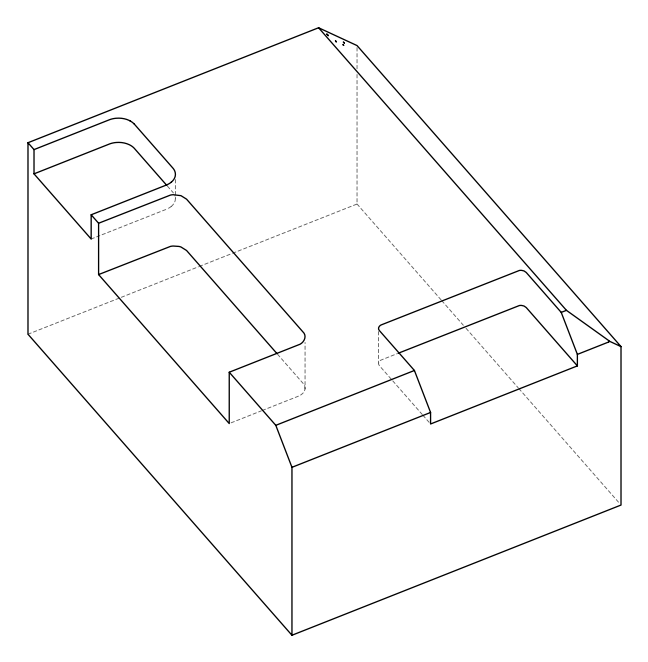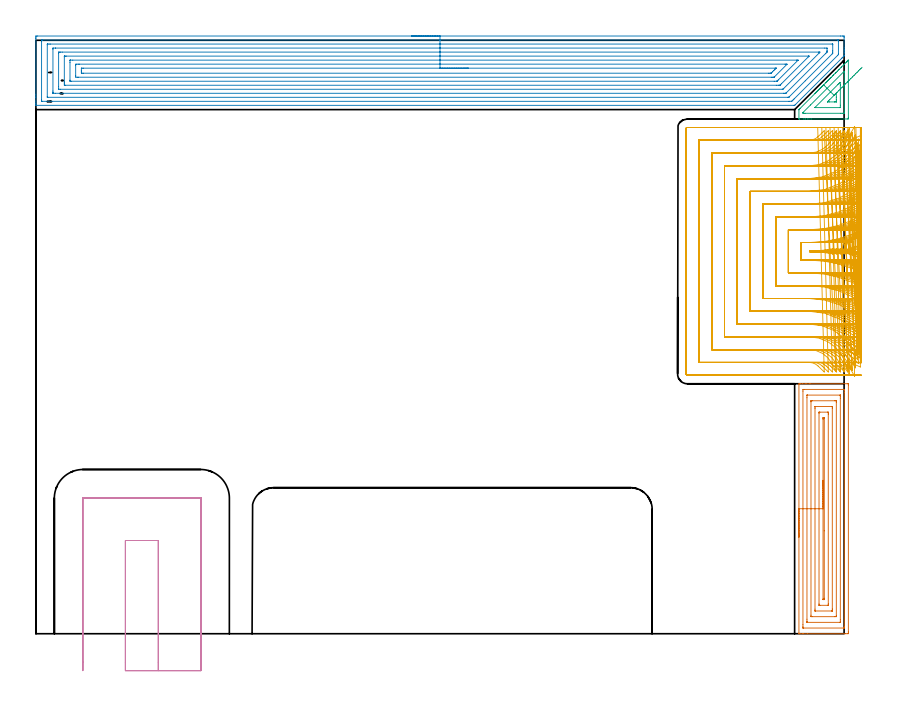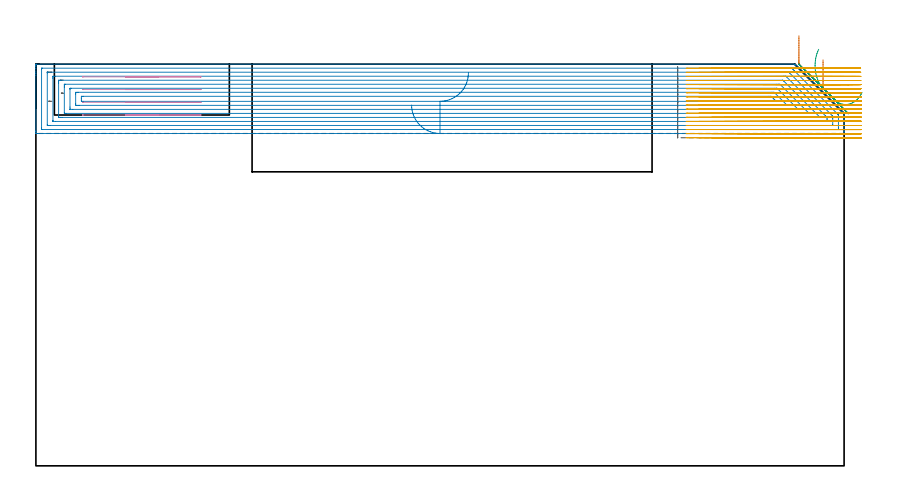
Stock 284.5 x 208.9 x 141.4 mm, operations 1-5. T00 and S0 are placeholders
(PLAN: 6 operations, 3 tool changes, 153.7 min)
(1 AREA_MILL | FG_CHAMFER_SURFACE | UGT0205_001 | 5.13 min | 14470 mm3)
(2 AREA_MILL_1 | FG_CHAMFER_SURFACE_1 | UGT0205_001 | 20.41 min | 84693 mm3)
(3 AREA_MILL_2 | FG_CHAMFER_SURFACE_2 | UGT0205_001 | 0.91 min | 2549 mm3)
(4 MILL_SLOT | SLOT_PARTIAL_RECTANGULAR | UGT0201_104 | Follow Part, ap 5, ae 75% | 2.66 min | 62946 mm3)
(5 MILL_SLOT_1 | SLOT_PARTIAL_RECTANGULAR_1 | NXT0201_008 | Follow Part, ap 1.5, ae 75% | 78.73 min | 139056 mm3)
(6 MILL_SLOT_2 | SLOT_PARTIAL_RECTANGULAR_2 | NXT0201_011 | Follow Part, ap 3, ae 75% | 45.82 min | 273374 mm3)
(TOOL UGT0205_001 | Chamfer Mill 20 x 3 x 45 deg. | D20 FL50 Z2)
(TOOL UGT0201_104 | End Mill 20 mm | D20 FL22 Z2)
(TOOL NXT0201_008 | ENDMILL 6mm [2P460-0600-NA 1630] | D6 FL26 Z6)
(TOOL NXT0201_011 | ENDMILL 12mm [2P460-1200-NA 1630] | D12 FL38 Z6)
(OP 1 AREA_MILL)
G17 G21 G94 G90
T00 M6
G54
G17 G0 G90 X268.6 Y34. S1061 M3
G43 Z151.4 H0
G94 G1 Y34.038 Z150.528 F250.
Y34.152 Z149.663
Y34.341 Z148.812
Y34.603 Z147.98
Y34.937 Z147.174
Y35.34 Z146.4
Y35.809 Z145.664
Y36.34 Z144.972
Y36.929 Z144.329
Y37.572 Z143.74
Y38.264 Z143.208
Y39. Z142.74
Y39.774 Z142.337
Y40.58 Z142.003
Y41.412 Z141.741
Y42.264 Z141.552
Y43.128 Z141.438
Y44. Z141.4
Y87.817
X268.603 Y87.99 Z141.388
X268.752 Y87.997 Z141.24
X268.909 Y88. Z141.091
X269.135 Z140.864
X269.853 Z140.142
X271.088 Z138.909
X272.481 Z137.514
X285.623 Z124.374
X285.885 Y87.997 Z124.113
X285.992 Y87.99 Z124.006
X285.999 Y87.88 Z123.999
X286. Y87.37 Z124.
X285.999 Y0.63 Z124.001
X285.997 Y0.249 Z124.002
X285.993 Y0.01 Z124.005
X285.623 Y0.006 Z124.374
X285.006 Y0. Z124.992
X271.605 Z138.389
X270.212 Z139.784
X269.853 Z140.142
X268.909 Z141.091
X268.754 Y0.001 Z141.239
X268.668 Y0.004 Z141.324
X268.603 Y0.01 Z141.388
X268.6 Y0.183 Z141.4
Y44.
X270.014 Z139.986
X270.015 Y85.416 Z139.985
X270.021 Y85.983 Z139.979
X270.073 Y85.99 Z139.927
X270.182 Y85.995 Z139.818
X270.32 Y85.999 Z139.68
X284.338 Z125.662
X284.521 Y85.993 Z125.479
X284.556 Y85.99 Z125.444
X284.579 Y85.982 Z125.421
X284.581 Y85.94 Z125.419
X284.584 Y85.747 Z125.416
X284.585 Y85.581 Z125.415
X284.586 Y84.852 Z125.414
X284.585 Y2.584 Z125.415
X284.579 Y2.017 Z125.421
X284.527 Y2.01 Z125.473
X284.418 Y2.005 Z125.582
X284.28 Y2.001 Z125.72
X270.262 Z139.738
X270.079 Y2.007 Z139.921
X270.044 Y2.01 Z139.956
X270.021 Y2.018 Z139.979
X270.02 Y2.06 Z139.98
X270.016 Y2.253 Z139.984
X270.015 Y2.419 Z139.985
X270.014 Y3.148 Z139.986
Y44.
X271.429 Z138.571
Y83.079
X271.43 Y83.793 Z138.57
X271.433 Y83.969 Z138.567
X271.435 Y83.989 Z138.565
X271.454 Y83.993 Z138.546
X271.504 Y83.998 Z138.496
X271.605 Y83.999 Z138.395
X283.062 Y84. Z126.938
X283.116 Y83.998 Z126.884
X283.152 Y83.993 Z126.848
X283.165 Y83.988 Z126.835
X283.167 Y83.972 Z126.833
X283.17 Y83.793 Z126.83
X283.171 Y83.613 Z126.829
X283.172 Y82.899 Z126.828
X283.171 Y4.921 Z126.829
X283.17 Y4.207 Z126.83
X283.167 Y4.031 Z126.833
X283.165 Y4.011 Z126.835
X283.146 Y4.007 Z126.854
X283.096 Y4.003 Z126.904
X282.995 Y4.001 Z127.005
X271.538 Y4. Z138.462
X271.484 Y4.002 Z138.516
X271.448 Y4.007 Z138.552
X271.435 Y4.012 Z138.565
X271.434 Y4.028 Z138.566
X271.43 Y4.207 Z138.57
X271.429 Y4.387 Z138.571
X271.428 Y5.101 Z138.572
X271.429 Y44. Z138.571
X272.843 Z137.157
Y81.635
X272.845 Y81.811 Z137.155
X272.848 Y81.95 Z137.152
X272.85 Y81.986 Z137.15
X272.868 Y81.99 Z137.132
X272.922 Y81.994 Z137.078
X273.357 Y82. Z136.643
X281.243 Z128.757
X281.678 Y81.996 Z128.322
X281.731 Y81.992 Z128.269
X281.751 Y81.989 Z128.249
X281.753 Y81.973 Z128.247
X281.756 Y81.91 Z128.244
X281.757 Y81.849 Z128.243
Y81.479
Y6.365
X281.755 Y6.189 Z128.245
X281.752 Y6.05 Z128.248
X281.75 Y6.014 Z128.25
X281.732 Y6.01 Z128.268
X281.678 Y6.006 Z128.322
X281.243 Y6. Z128.757
X273.357 Z136.643
X272.922 Y6.004 Z137.078
X272.869 Y6.008 Z137.131
X272.849 Y6.011 Z137.151
X272.847 Y6.027 Z137.153
X272.844 Y6.091 Z137.156
X272.843 Y6.151 Z137.157
Y6.521
Y44.
X274.257 Z135.743
Y79.322
X274.26 Y79.757 Z135.74
X274.264 Y79.973 Z135.736
X274.265 Y79.99 Z135.735
X274.292 Y79.993 Z135.708
X274.35 Y79.997 Z135.65
X274.446 Y80. Z135.554
X280.23 Y79.999 Z129.77
X280.283 Y79.997 Z129.717
X280.321 Y79.992 Z129.679
X280.336 Y79.988 Z129.664
X280.337 Y79.97 Z129.663
X280.341 Y79.762 Z129.659
X280.343 Y79.346 Z129.657
Y8.678
X280.34 Y8.243 Z129.66
X280.336 Y8.027 Z129.664
X280.335 Y8.01 Z129.665
X280.308 Y8.007 Z129.692
X280.25 Y8.003 Z129.75
X280.154 Y8. Z129.846
X274.37 Y8.001 Z135.63
X274.317 Y8.003 Z135.683
X274.279 Y8.008 Z135.721
X274.264 Y8.012 Z135.736
X274.263 Y8.03 Z135.737
X274.259 Y8.238 Z135.741
X274.257 Y8.654 Z135.743
Y44.
X275.671 Z134.329
X275.672 Y77.533 Z134.328
X275.673 Y77.852 Z134.327
X275.677 Y77.961 Z134.323
X275.678 Y77.99 Z134.322
X275.701 Y77.993 Z134.299
X275.757 Y77.996 Z134.243
X275.986 Y77.999 Z134.014
X278.614 Z131.386
X278.767 Y77.997 Z131.233
X278.888 Y77.992 Z131.112
X278.92 Y77.99 Z131.08
X278.923 Y77.946 Z131.077
X278.926 Y77.854 Z131.074
X278.928 Y77.533 Z131.072
X278.929 Y77.212 Z131.071
X278.928 Y10.467 Z131.072
X278.927 Y10.148 Z131.073
X278.923 Y10.039 Z131.077
X278.922 Y10.01 Z131.078
X278.899 Y10.007 Z131.101
X278.843 Y10.004 Z131.157
X278.614 Y10.001 Z131.386
X275.986 Z134.014
X275.833 Y10.003 Z134.167
X275.712 Y10.008 Z134.288
X275.68 Y10.01 Z134.32
X275.677 Y10.055 Z134.323
X275.674 Y10.146 Z134.326
X275.672 Y10.467 Z134.328
X275.671 Y44. Z134.329
X277.085 Z132.915
X277.086 Y75.517 Z132.914
X277.087 Y75.745 Z132.913
X277.091 Y75.963 Z132.909
X277.092 Y75.985 Z132.908
X277.102 Y75.99 Z132.898
X277.134 Y75.995 Z132.866
X277.175 Y75.998 Z132.825
X277.49 Y75.999 Z132.51
X277.505 Y75.994 Z132.495
X277.508 Y75.991 Z132.492
X277.511 Y75.976 Z132.489
X277.514 Y75.745 Z132.486
X277.515 Y36.23 Z132.485
X277.514 Y12.483 Z132.486
X277.513 Y12.255 Z132.487
X277.509 Y12.037 Z132.491
X277.508 Y12.016 Z132.492
X277.498 Y12.01 Z132.502
X277.466 Y12.005 Z132.534
X277.425 Y12.002 Z132.575
X277.11 Z132.89
X277.095 Y12.006 Z132.905
X277.092 Y12.009 Z132.908
X277.089 Y12.024 Z132.911
X277.086 Y12.255 Z132.914
X277.085 Y44. Z132.915
Y44.872 Z132.953
Y45.737 Z133.067
Y46.588 Z133.255
Y47.42 Z133.518
Y48.226 Z133.852
Y49. Z134.254
Y49.736 Z134.723
Y50.428 Z135.254
Y51.071 Z135.844
Y51.66 Z136.487
Y52.192 Z137.179
Y52.66 Z137.915
Y53.063 Z138.688
Y53.397 Z139.494
Y53.659 Z140.326
Y53.848 Z141.178
Y53.962 Z142.043
Y54. Z142.915
G0 Z151.4
M5
M2
(OP 2 AREA_MILL_1)
G17 G21 G94 G90
T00 M6
G54
G17 G0 G90 X132.25 Y210.4 S1061 M3
G43 Z151.4 H0
Z127.
G94 G1 X132.288 Z126.128 F250.
X132.402 Z125.263
X132.591 Z124.412
X132.853 Z123.58
X133.187 Z122.774
X133.59 Z122.
X134.058 Z121.264
X134.59 Z120.572
X135.179 Z119.929
X135.822 Z119.34
X136.514 Z118.808
X137.25 Z118.34
X138.024 Z117.937
X138.83 Z117.603
X139.662 Z117.341
X140.514 Z117.152
X141.378 Z117.038
X142.25 Z117.
X283.277
X283.879 Y210.399 Z117.001
X284.475 Y210.393 Z117.004
X284.493 Y210.392 Z117.006
X284.5 Y209.798 Z117.598
Y206.23 Z121.164
Y205.685 Z121.711
Y205.337 Z122.058
Y204.793 Z122.603
Y204.445 Z122.949
Y203.553 Z123.845
X284.498 Y203.409 Z123.988
X284.475 Y203.375 Z124.025
X283.762 Y202.661 Z124.736
X267.341 Y186.24 Z141.159
X267.187 Y186.088 Z141.31
X267.095 Y186.004 Z141.389
X266.902 Y186. Z141.4
X0.174
X0.01 Y186.003 Z141.388
X0.007 Y186.058 Z141.333
X0. Y186.469 Z140.931
Y186.798 Z140.601
Y187.494 Z139.901
Y188.734 Z138.663
Y189.278 Z138.116
Y189.898 Z137.497
Y209.526 Z117.871
X0.002 Y209.798 Z117.599
X0.007 Y210.392 Z117.006
X0.025 Y210.394 Z117.004
X0.621 Y210.4 Z117.
X142.25
Y208.986 Z118.414
X282.172
X282.331 Y208.983 Z118.417
X282.437 Y208.979 Z118.421
X282.491 Y208.975 Z118.425
X282.494 Y208.964 Z118.436
X282.497 Y208.906 Z118.494
X282.5 Y208.499 Z118.901
X282.499 Y204.039 Z123.361
X282.494 Y203.917 Z123.483
X282.49 Y203.858 Z123.542
X282.455 Y203.817 Z123.583
X282.202 Y203.553 Z123.847
X282.148 Y203.497 Z123.903
X266.901 Y188.251 Z139.149
X266.522 Y187.873 Z139.527
X266.137 Y187.494 Z139.906
X266.07 Y187.432 Z139.968
X266.008 Y187.421 Z139.979
X265.194 Y187.415 Z139.985
X265.114 Y187.414 Z139.986
X2.328 Y187.415 Z139.985
X2.169 Y187.417 Z139.983
X2.063 Y187.421 Z139.979
X2.009 Y187.425 Z139.975
X2.006 Y187.436 Z139.964
X2.003 Y187.494 Z139.906
X2. Y187.901 Z139.499
Y208.421 Z118.979
X2.003 Y208.906 Z118.494
X2.006 Y208.956 Z118.444
X2.009 Y208.976 Z118.424
X2.09 Y208.98 Z118.42
X2.249 Y208.985 Z118.415
X2.329 Y208.986 Z118.414
X142.25
Y207.572 Z119.828
X280.305 Y207.571 Z119.829
X280.455 Y207.57 Z119.83
X280.479 Y207.568 Z119.832
X280.486 Y207.566 Z119.834
X280.49 Y207.55 Z119.85
X280.496 Y207.446 Z119.954
X280.499 Y207.317 Z120.083
X280.5 Y205.143 Z122.257
X280.496 Y204.445 Z122.955
X280.493 Y204.348 Z123.052
X280.49 Y204.301 Z123.099
X280.471 Y204.279 Z123.121
X280.305 Y204.105 Z123.295
X270.832 Y194.631 Z132.769
X265.297 Y189.096 Z138.304
X265.114 Y188.915 Z138.485
X265.051 Y188.858 Z138.542
X265.025 Y188.837 Z138.563
X265.002 Y188.835 Z138.565
X264.893 Y188.831 Z138.569
X264.671 Y188.829 Z138.571
X4.195
X4.045 Y188.83 Z138.57
X4.021 Y188.832 Z138.568
X4.014 Y188.834 Z138.566
X4.01 Y188.85 Z138.55
X4.004 Y188.954 Z138.446
X4.001 Y189.083 Z138.317
Y207.316 Z120.084
X4.007 Y207.511 Z119.889
X4.01 Y207.562 Z119.838
X4.029 Y207.565 Z119.835
X4.083 Y207.568 Z119.832
X4.195 Y207.57 Z119.83
X4.638 Y207.571 Z119.829
X5.089 Y207.572 Z119.828
X142.25
Y206.157 Z121.243
X277.697
X278.453 Y206.15 Z121.25
X278.49 Y206.149 Z121.251
X278.493 Y206.103 Z121.297
X278.497 Y205.996 Z121.404
X278.5 Y205.337 Z122.063
X278.494 Y204.9 Z122.5
X278.49 Y204.791 Z122.609
X278.483 Y204.744 Z122.656
X278.456 Y204.713 Z122.687
X278.355 Y204.607 Z122.793
X278.196 Y204.445 Z122.955
X277.911 Y204.159 Z123.241
X264.221 Y190.47 Z136.93
X264.069 Y190.322 Z137.078
X264.017 Y190.273 Z137.127
X263.989 Y190.25 Z137.15
X263.943 Y190.248 Z137.152
X263.738 Y190.245 Z137.155
X263.327 Y190.243 Z137.157
X263.255
X6.803
X6.047 Y190.25 Z137.15
X6.01 Y190.251 Z137.149
X6.007 Y190.298 Z137.102
X6.003 Y190.404 Z136.996
X6.001 Y190.618 Z136.782
X6. Y191.045 Z136.355
X6.001 Y205.775 Z121.625
X6.003 Y205.993 Z121.407
X6.007 Y206.102 Z121.298
X6.01 Y206.15 Z121.25
X6.06 Y206.152 Z121.248
X6.876 Y206.157 Z121.243
X6.948
X142.25
Y204.743 Z122.657
X275.539
X275.696 Y204.742 Z122.658
X275.837 Y204.74 Z122.66
X276.004 Y204.736 Z122.664
X275.914 Y204.624 Z122.776
X275.837 Y204.537 Z122.863
X275.792 Y204.49 Z122.91
X275.747 Y204.445 Z122.955
X263.256 Y191.955 Z135.445
X262.976 Y191.685 Z135.715
X262.955 Y191.666 Z135.734
X262.91 Y191.662 Z135.738
X262.831 Y191.659 Z135.741
X262.731 Y191.657 Z135.743
X8.663 Y191.658 Z135.742
X8.063 Y191.661 Z135.739
X8.024 Y191.664 Z135.736
X8.01 Y191.671 Z135.729
X8.004 Y191.721 Z135.679
X8.002 Y191.955 Z135.445
X8. Y192.617 Z134.783
X8.001 Y204.445 Z122.955
X8.003 Y204.611 Z122.789
X8.007 Y204.693 Z122.707
X8.009 Y204.729 Z122.671
X8.067 Y204.736 Z122.664
X8.367 Y204.74 Z122.66
X8.663 Y204.742 Z122.658
X9.258 Y204.743 Z122.657
X142.25
Y203.329 Z124.071
X271.947 Y203.328 Z124.072
X272.036 Y203.327 Z124.073
X272.117 Y203.325 Z124.075
X272.16 Y203.323 Z124.077
X272.142 Y203.302 Z124.098
X271.995 Y203.147 Z124.253
X271.887 Y203.036 Z124.364
X262.434 Y193.581 Z133.819
X262.065 Y193.215 Z134.185
X261.988 Y193.141 Z134.259
X261.938 Y193.097 Z134.303
X261.912 Y193.078 Z134.322
X261.874 Y193.077 Z134.323
X261.54 Y193.073 Z134.327
X261.315 Y193.071 Z134.329
X260.647
X10.45 Y193.072 Z134.328
X10.224 Y193.073 Z134.327
X10.077 Y193.076 Z134.324
X10.011 Y193.078 Z134.322
X10.009 Y193.116 Z134.284
X10.002 Y193.294 Z134.106
X10.001 Y193.739 Z133.661
X10. Y194.188 Z133.212
X10.001 Y203.109 Z124.291
X10.006 Y203.26 Z124.14
X10.01 Y203.313 Z124.087
X10.018 Y203.323 Z124.077
X10.033 Y203.324 Z124.076
X10.116 Y203.327 Z124.073
X10.45 Y203.329 Z124.071
X10.675
X142.25
Y201.915 Z125.485
X267.795 Y201.914 Z125.486
X267.941 Y201.913 Z125.487
X268.233 Y201.909 Z125.491
X268.299 Y201.908 Z125.492
X268.279 Y201.884 Z125.516
X268.232 Y201.832 Z125.568
X268.171 Y201.769 Z125.631
X261.286 Y194.885 Z132.515
X261.029 Y194.631 Z132.769
X260.898 Y194.507 Z132.893
X260.876 Y194.492 Z132.908
X260.841 Y194.489 Z132.911
X260.791 Y194.487 Z132.913
X260.647 Y194.486 Z132.914
X259.899 Y194.485 Z132.915
X12.383 Y194.486 Z132.914
X12.237 Y194.488 Z132.912
X12.092 Y194.492 Z132.908
X12.01 Y194.496 Z132.904
X12.006 Y194.553 Z132.847
X12.003 Y194.631 Z132.769
X12. Y194.868 Z132.532
Y201.113 Z126.287
X12.006 Y201.769 Z125.631
X12.01 Y201.886 Z125.514
X12.013 Y201.908 Z125.492
X12.043 Y201.911 Z125.489
X12.093 Y201.913 Z125.487
X12.237 Y201.914 Z125.486
X12.985 Y201.915 Z125.485
X142.25
Y200.501 Z126.899
X263.704 Y200.5 Z126.9
X264.001
X264.221 Y200.497 Z126.903
X264.316 Y200.493 Z126.907
X264.425 Y200.483 Z126.917
X264.348 Y200.399 Z127.001
X264.3 Y200.348 Z127.052
X260.061 Y196.108 Z131.292
X259.956 Y196.006 Z131.394
X259.87 Y195.927 Z131.473
X259.845 Y195.906 Z131.494
X259.817 Y195.904 Z131.496
X259.753 Y195.901 Z131.499
X259.376 Y195.9 Z131.5
X258.859 Y195.899 Z131.501
X14.918 Y195.9 Z131.5
X14.539 Y195.902 Z131.498
X14.024 Y195.907 Z131.493
X14.001 Y196.416 Z130.984
X14. Y196.44 Z130.96
X14.001 Y200.008 Z127.392
X14.024 Y200.493 Z126.907
X14.404 Y200.498 Z126.902
X14.918 Y200.5 Z126.9
X15.295
X142.25 Y200.501 Z126.899
Y199.086 Z128.314
X260.193
X260.411 Y199.085 Z128.315
X260.519 Y199.083 Z128.317
X260.57 Y199.08 Z128.32
X260.572 Y199.079 Z128.321
X260.567 Y199.071 Z128.329
X260.174 Y198.672 Z128.728
X260.028 Y198.524 Z128.876
X259.753 Y198.249 Z129.151
X259.282 Y197.779 Z129.621
X258.859 Y197.36 Z130.04
X258.83 Y197.337 Z130.063
X258.795 Y197.321 Z130.079
X258.742 Y197.318 Z130.082
X258.632 Y197.316 Z130.084
X258.41 Y197.314 Z130.086
X257.966
X16.705
X16.26 Y197.316 Z130.084
X16.041 Y197.319 Z130.081
X16.019 Y197.32 Z130.08
X16.01 Y197.33 Z130.07
X16.005 Y197.372 Z130.028
X16.003 Y197.432 Z129.968
X16. Y198.012 Z129.388
Y198.2 Z129.2
X16.001 Y198.903 Z128.497
X16.005 Y199.004 Z128.396
X16.01 Y199.065 Z128.335
X16.019 Y199.08 Z128.32
X16.04 Y199.081 Z128.319
X16.261 Y199.084 Z128.316
X16.705 Y199.086 Z128.314
X142.25
X143.122 Z128.352
X143.986 Z128.466
X144.838 Z128.654
X145.67 Z128.917
X146.476 Z129.251
X147.25 Z129.653
X147.986 Z130.122
X148.678 Z130.653
X149.321 Z131.243
X149.91 Z131.886
X150.442 Z132.578
X150.91 Z133.314
X151.313 Z134.087
X151.647 Z134.893
X151.909 Z135.725
X152.098 Z136.577
X152.212 Z137.442
X152.25 Z138.314
G0 Z151.4
M5
M2
(OP 3 AREA_MILL_2)
G17 G21 G94 G90
T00 M6
G54
G17 G0 G90 X275.561 Y191.474 S1061 M3
G43 Z151.4 H0
Z146.627
G94 G1 X275.229 Y191.143 Z145.891 F250.
X274.943 Y190.859 Z145.118
X274.706 Y190.623 Z144.312
X274.519 Y190.438 Z143.48
X274.385 Y190.304 Z142.628
X274.304 Y190.224 Z141.763
X274.277 Y190.196 Z140.892
X274.304 Y190.223 Z140.02
X274.384 Y190.303 Z139.155
X274.518 Y190.436 Z138.303
X274.703 Y190.62 Z137.471
X274.94 Y190.856 Z136.665
X275.225 Y191.139 Z135.891
X275.557 Y191.469 Z135.155
X275.934 Y191.844 Z134.463
X276.352 Y192.259 Z133.819
X276.808 Y192.712 Z133.23
X277.298 Y193.2 Z132.698
X278.039 Y193.94 Z131.959
X278.176 Y194.078 Z131.82
X278.318 Y194.219 Z131.68
X278.47 Y194.372 Z131.527
X278.614 Y194.516 Z131.381
X278.762 Y194.663 Z131.235
X278.902 Y194.803 Z131.096
X279.052 Y194.955 Z130.943
X279.207 Y195.108 Z130.791
X279.334 Y195.235 Z130.664
X279.49 Y195.393 Z130.505
X279.652 Y195.553 Z130.346
X279.765 Y195.666 Z130.233
X279.928 Y195.831 Z130.066
X280.452 Y196.352 Z129.548
X280.69 Y196.591 Z129.308
X280.804 Y196.706 Z129.192
X281.37 Y197.27 Z128.63
X281.579 Y197.48 Z128.419
X281.681 Y197.582 Z128.315
X282.119 Y198.019 Z127.881
X282.557 Y198.459 Z127.439
X282.766 Y198.666 Z127.233
X282.802 Y198.703 Z127.197
X283.433 Y199.335 Z126.563
X283.64 Y199.54 Z126.36
X284.309 Y200.211 Z125.688
X284.479 Y200.379 Z125.521
X284.545 Y200.446 Z125.454
X285.185 Y201.086 Z124.812
X285.317 Y201.217 Z124.683
X285.435 Y201.335 Z124.565
X285.623 Y201.524 Z124.375
X285.73 Y201.632 Z124.267
X285.957 Y201.858 Z124.042
X285.996 Y201.886 Z124.003
X285.997 Y201.885 Z124.002
X286. Y201.765 Z124.
X285.999 Y181.765 Z124.001
X285.996 Y181.386 Z124.002
X285.992 Y181.21 Z124.005
X285.623 Y181.2 Z124.373
X273.038 Z136.957
X272.481 Z137.512
X271.842 Z138.156
X271.605 Z138.392
X270.966 Z139.031
X270.729 Z139.267
X270.256 Z139.743
X268.803 Z141.195
X268.701 Y181.201 Z141.291
X268.668 Y181.202 Z141.324
X268.603 Y181.21 Z141.389
X268.6 Y181.32 Z141.4
Y184.434
X268.599 Y184.465 Z141.398
X268.605 Y184.494 Z141.39
X268.622 Y184.523 Z141.374
X268.64 Y184.541 Z141.357
X268.969 Y184.869 Z141.031
X277.298 Y193.2 Z132.698
X277.404 Y193.096 Z132.596
X278.524 Y191.974 Z131.476
X284.327 Y197.777 Z125.673
X284.405 Y197.854 Z125.595
X284.543 Y197.984 Z125.457
X284.573 Y198.012 Z125.427
X284.579 Y197.948 Z125.421
X284.583 Y197.777 Z125.417
X284.585 Y197.587 Z125.415
X284.586 Y183.544 Z125.414
X284.585 Y183.363 Z125.415
X284.584 Y183.272 Z125.416
X284.581 Y183.228 Z125.419
X284.58 Y183.213 Z125.42
X284.548 Y183.21 Z125.452
X284.208 Y183.202 Z125.792
X283.871 Y183.201 Z126.129
X283.334 Y183.2 Z126.666
X270.729 Y183.201 Z139.271
X270.188 Y183.204 Z139.812
X270.069 Y183.21 Z139.931
X270.021 Y183.23 Z139.979
Y183.373
X270.024 Y183.462 Z139.976
X270.052 Y183.495 Z139.948
X270.096 Y183.544 Z139.904
X272.678 Y186.128 Z137.322
X278.524 Y191.974 Z131.476
X279.749 Y190.75 Z130.251
X282.328 Y193.329 Z127.672
X282.665 Y193.664 Z127.335
X282.995 Y193.988 Z127.005
X283.111 Y194.1 Z126.889
X283.165 Y194.072 Z126.835
X283.167 Y194.044 Z126.833
X283.171 Y193.329 Z126.829
Y193.15
Y186.033
X283.169 Y185.323 Z126.831
X283.167 Y185.234 Z126.833
X283.165 Y185.218 Z126.835
X283.154 Y185.21 Z126.846
X283.113 Y185.203 Z126.887
X282.995 Y185.201 Z127.005
X274.354 Y185.2 Z135.646
X274.253 Y185.203 Z135.747
X274.234 Y185.206 Z135.766
X274.223 Y185.21 Z135.777
X274.224 Y185.214 Z135.776
X274.234 Y185.23 Z135.766
X274.278 Y185.278 Z135.722
X274.322 Y185.323 Z135.678
X279.749 Y190.75 Z130.251
X280.973 Y189.525 Z129.027
X281.243 Y189.794 Z128.757
X281.677 Y190.22 Z128.323
X281.712 Y190.252 Z128.288
X281.751 Y190.276 Z128.249
X281.753 Y190.231 Z128.247
X281.755 Y190.14 Z128.245
X281.757 Y188.881 Z128.243
Y187.992
X281.756 Y187.47 Z128.244
X281.754 Y187.295 Z128.246
X281.751 Y187.233 Z128.249
X281.748 Y187.21 Z128.252
X281.729 Y187.208 Z128.271
X281.632 Y187.204 Z128.368
X281.243 Y187.2 Z128.757
X281.146 Z128.854
X279.394 Z130.606
X278.818 Y187.204 Z131.182
X278.724 Y187.207 Z131.276
X278.674 Y187.209 Z131.326
X278.686 Y187.226 Z131.314
X278.794 Y187.34 Z131.206
X278.915 Y187.466 Z131.085
X279.024 Y187.575 Z130.976
X279.44 Y187.992 Z130.56
X280.973 Y189.525 Z129.027
X281.492 Y190.043 Z128.555
X282.038 Y190.589 Z128.148
X282.607 Y191.158 Z127.811
X283.194 Y191.746 Z127.544
X283.796 Y192.347 Z127.352
X284.407 Y192.958 Z127.234
X285.023 Y193.575 Z127.192
X285.64 Y194.191 Z127.226
X286.252 Y194.803 Z127.336
X286.855 Y195.406 Z127.52
X287.444 Y195.995 Z127.779
X288.015 Y196.566 Z128.109
X288.563 Y197.114 Z128.508
X289.085 Y197.636 Z128.974
X289.576 Y198.127 Z129.501
X290.033 Y198.584 Z130.088
X290.452 Y199.003 Z130.728
X290.83 Y199.381 Z131.418
G0 Z151.4
M5
M2
(OP 4 MILL_SLOT)
G17 G21 G94 G90
T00 M6
G54
G17 G0 G90 X43.1 Y-13. S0 M3
G43 Z151.4 H0
Z136.925
G94 G1 Y-10. F250.
Y32.8 F500.
X31.5
Y-10.
Y-13. F250.
X58.1
Y-10.
Y47.7 F500.
X58.095 Y47.755
X58.055 Y47.795
X58. Y47.8
X16.6
X16.545 Y47.795
X16.505 Y47.755
X16.5 Y47.7
Y-10.
Y-13. F250.
G0 X43.1 Z132.45
G1 Y-10.
Y32.8 F500.
X31.5
Y-10.
Y-13. F250.
X58.1
Y-10.
Y47.7 F500.
X58.095 Y47.755
X58.055 Y47.795
X58. Y47.8
X16.6
X16.545 Y47.795
X16.505 Y47.755
X16.5 Y47.7
Y-10.
Y-13. F250.
G0 X43.1 Z127.975
G1 Y-10.
Y32.8 F500.
X31.5
Y-10.
Y-13. F250.
X58.1
Y-10.
Y47.7 F500.
X58.095 Y47.755
X58.055 Y47.795
X58. Y47.8
X16.6
X16.545 Y47.795
X16.505 Y47.755
X16.5 Y47.7
Y-10.
Y-13. F250.
G0 X43.1 Z123.5
G1 Y-10.
Y32.8 F500.
X31.5
Y-10.
Y-13. F250.
X58.1
Y-10.
Y47.7 F500.
X58.095 Y47.755
X58.055 Y47.795
X58. Y47.8
X16.6
X16.545 Y47.795
X16.505 Y47.755
X16.5 Y47.7
Y-10.
Y-13. F250.
G0 Z151.4
M5
M2
(OP 5 MILL_SLOT_1)
G17 G21 G94 G90
T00 M6
G54
G17 G0 G90 X290.322 Y136.895 S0 M3
G43 Z151.4 H1
Z139.961
G94 G1 X287.5 Y135.876 F250.
G2 X283.351 Y134.6 R45. F500.
G1 X280.487 Y133.706
G3 X272.4 Y134.5 R43.5
G1 Y134.7
G3 X280.487 Y135.494 R43.5
X280.487 Y133.706 R3.
G1 X283.351 Y134.6
G2 X287.5 Y133.324 R45.
G1 X290.322 Y132.305 F250.
X290.278 Y141.828
X287.5 Y140.696
G2 X272.213 Y137.7 R40.5 F500.
G1 X269.4
Y131.5
X272.215
G2 X287.5 Y128.505 R40.5
G1 X290.278 Y127.373 F250.
X290.216 Y146.881
X287.5 Y145.607
G2 X272.213 Y142.2 R36. F500.
G1 X264.9
Y127.
X272.215
G2 X287.5 Y123.594 R36.
G1 X290.216 Y122.32 F250.
X290.123 Y152.114
X287.5 Y150.658
G2 X272.213 Y146.7 R31.5 F500.
G1 X260.4
Y122.5
X272.215
G2 X287.5 Y118.543 R31.5
G1 X290.123 Y117.087 F250.
X289.973 Y157.643
X287.5 Y155.945
G2 X272.213 Y151.2 R27. F500.
G1 X255.9
Y118.
X272.215
G2 X287.5 Y113.257 R27.
G1 X289.973 Y111.558 F250.
X289.701 Y163.729
X287.5 Y161.691
G2 X272.213 Y155.7 R22.5 F500.
G1 X251.4
Y113.5
X272.215
G2 X287.5 Y107.511 R22.5
G1 X289.701 Y105.473 F250.
X289.084 Y171.246
X287.5 Y168.698
G2 X272.213 Y160.2 R18. F500.
G1 X246.9
Y109.
X272.215
G2 X287.5 Y100.506 R18.
G1 X289.084 Y97.958 F250.
X285.99 Y177.003 F500.
X285.088 Y174.142 F250.
G2 X272.213 Y164.7 R13.5 F500.
G1 X242.4
Y104.5
X272.215
G2 X285.09 Y95.059 R13.5
G1 X285.992 Y92.197 F250.
X281.608 Y176.887 F500.
X280.275 Y174.2 F250.
G2 X272.213 Y169.2 R9. F500.
G1 X237.9
Y100.
X272.215
G2 X280.277 Y95. R9.
G1 X281.61 Y92.313 F250.
X277.502 Y177.071 F500.
X275.353 Y174.977 F250.
G2 X272.213 Y173.7 R4.5 F500.
G1 X233.4
Y95.5
X272.215
G2 X275.353 Y94.225 R4.5
G1 X277.503 Y92.132 F250.
X275.213 Y178.2 F500.
X272.213 F250.
X229.3 F500.
G3 X228.9 Y177.8 R0.4
G1 Y91.4
G3 X229.3 Y91. R0.4
G1 X272.215
X275.215 F250.
G0 Z151.4
X290.354 Y136.307
Z138.522
G1 X287.5 Y135.384
G2 X284.789 Y134.6 R45. F500.
G1 X281.925 Y133.706
G3 X273.652 Y134.5 R43.5
G1 X272.4
Y134.7
X273.651
G3 X281.925 Y135.494 R43.5
X281.925 Y133.706 R3.
G1 X284.789 Y134.6
G2 X287.5 Y133.816 R45.
G1 X290.354 Y132.893 F250.
X290.319 Y141.167
X287.5 Y140.141
G2 X273.651 Y137.7 R40.5 F500.
G1 X269.4
Y131.5
X273.652
G2 X287.5 Y129.059 R40.5
G1 X290.319 Y128.033 F250.
X290.269 Y146.124
X287.5 Y144.97
G2 X273.651 Y142.2 R36. F500.
G1 X264.9
Y127.
X273.652
G2 X287.5 Y124.23 R36.
G1 X290.269 Y123.076 F250.
X290.195 Y151.226
X287.5 Y149.908
G2 X273.651 Y146.7 R31.5 F500.
G1 X260.4
Y122.5
X273.652
G2 X287.5 Y119.293 R31.5
G1 X290.195 Y117.974 F250.
X290.075 Y156.561
X287.5 Y155.022
G2 X273.651 Y151.2 R27. F500.
G1 X255.9
Y118.
X273.652
G2 X287.5 Y114.178 R27.
G1 X290.075 Y112.639 F250.
X289.864 Y162.313
X287.5 Y160.467
G2 X273.651 Y155.7 R22.5 F500.
G1 X251.4
Y113.5
X273.652
G2 X287.5 Y108.733 R22.5
G1 X289.864 Y106.887 F250.
X289.416 Y169.01
X287.5 Y166.702
G2 X273.651 Y160.2 R18. F500.
G1 X246.9
Y109.
X273.652
G2 X287.5 Y102.499 R18.
G1 X289.416 Y100.191 F250.
X287.362 Y176.392 F500.
X286.334 Y173.574 F250.
G2 X273.651 Y164.7 R13.5 F500.
G1 X242.4
Y104.5
X273.652
G2 X286.334 Y95.626 R13.5
G1 X287.362 Y92.808 F250.
X283.047 Y176.887 F500.
X281.714 Y174.2 F250.
G2 X273.651 Y169.2 R9. F500.
G1 X237.9
Y100.
X273.652
G2 X281.714 Y95. R9.
G1 X283.047 Y92.313 F250.
X278.941 Y177.072 F500.
X276.792 Y174.978 F250.
G2 X273.651 Y173.7 R4.5 F500.
G1 X233.4
Y95.5
X273.652
G2 X276.785 Y94.23 R4.5
G1 X278.938 Y92.141 F250.
X276.651 Y178.2 F500.
X273.651 F250.
X229.3 F500.
G3 X228.9 Y177.8 R0.4
G1 Y91.4
G3 X229.3 Y91. R0.4
G1 X273.652
X276.652 F250.
G0 Z151.4
X290.384 Y135.772
Z137.083
G1 X287.5 Y134.945
G2 X286.228 Y134.6 R45. F500.
G1 X283.364 Y133.706
G3 X275.091 Y134.5 R43.5
G1 X272.4
Y134.7
X275.09
G3 X283.364 Y135.494 R43.5
X283.364 Y133.706 R3.
G1 X286.228 Y134.6
G2 X287.5 Y134.255 R45.
G1 X290.384 Y133.428 F250.
X290.356 Y140.567
X287.5 Y139.648
G2 X275.09 Y137.7 R40.5 F500.
G1 X269.4
Y131.5
X275.091
G2 X287.5 Y129.552 R40.5
G1 X290.356 Y128.633 F250.
X290.316 Y145.441
X287.5 Y144.407
G2 X275.09 Y142.2 R36. F500.
G1 X264.9
Y127.
X275.091
G2 X287.5 Y124.794 R36.
G1 X290.316 Y123.76 F250.
X290.257 Y150.429
X287.5 Y149.248
G2 X275.09 Y146.7 R31.5 F500.
G1 X260.4
Y122.5
X275.091
G2 X287.5 Y119.953 R31.5
G1 X290.257 Y118.771 F250.
X290.164 Y155.6
X287.5 Y154.221
G2 X275.09 Y151.2 R27. F500.
G1 X255.9
Y118.
X275.091
G2 X287.5 Y114.979 R27.
G1 X290.164 Y113.601 F250.
X290.002 Y161.086
X287.5 Y159.432
G2 X275.09 Y155.7 R22.5 F500.
G1 X251.4
Y113.5
X275.091
G2 X287.5 Y109.769 R22.5
G1 X290.002 Y108.114 F250.
X289.673 Y167.23
X287.5 Y165.162
G2 X275.09 Y160.2 R18. F500.
G1 X246.9
Y109.
X275.091
G2 X287.5 Y104.039 R18.
G1 X289.673 Y101.971 F250.
X288.561 Y175.071
X287.264 Y172.366
G2 X275.09 Y164.7 R13.5 F500.
G1 X242.4
Y104.5
X275.091
G2 X287.265 Y96.835 R13.5
G1 X288.561 Y94.13 F250.
X284.486 Y176.887 F500.
X283.152 Y174.2 F250.
G2 X275.09 Y169.2 R9. F500.
G1 X237.9
Y100.
X275.091
G2 X283.153 Y95. R9.
G1 X284.486 Y92.313 F250.
X280.377 Y177.06 F500.
X278.224 Y174.97 F250.
G2 X275.09 Y173.7 R4.5 F500.
G1 X233.4
Y95.5
X275.091
G2 X278.224 Y94.23 R4.5
G1 X280.377 Y92.14 F250.
X278.09 Y178.2 F500.
X275.09 F250.
X229.3 F500.
G3 X228.9 Y177.8 R0.4
G1 Y91.4
G3 X229.3 Y91. R0.4
G1 X275.091
X278.091 F250.
G0 Z151.4
X290.388 Y140.027
Z135.644
G1 X287.5 Y139.214
G2 X284.233 Y138.439 R40.5 F500.
G1 X284.803 Y135.494
G3 X284.803 Y133.706 R3.
X276.53 Y134.5 R43.5
G1 X272.4
Y134.7
X276.529
G3 X284.803 Y135.494 R43.5
G1 X284.233 Y138.439
G2 X276.529 Y137.7 R40.5
G1 X269.4
Y131.5
X276.53
G2 X287.5 Y129.986 R40.5
G1 X290.388 Y129.173 F250.
X290.357 Y144.827
X287.5 Y143.912
G2 X276.529 Y142.2 R36. F500.
G1 X264.9
Y127.
X276.53
G2 X287.5 Y125.288 R36.
G1 X290.357 Y124.374 F250.
X290.312 Y149.717
X287.5 Y148.672
G2 X276.529 Y146.7 R31.5 F500.
G1 X260.4
Y122.5
X276.53
G2 X287.5 Y120.528 R31.5
G1 X290.312 Y119.483 F250.
X290.241 Y154.748
X287.5 Y153.529
G2 X276.529 Y151.2 R27. F500.
G1 X255.9
Y118.
X276.53
G2 X287.5 Y115.671 R27.
G1 X290.241 Y114.452 F250.
X290.119 Y160.019
X287.5 Y158.556
G2 X276.529 Y155.7 R22.5 F500.
G1 X251.4
Y113.5
X276.53
G2 X287.5 Y110.644 R22.5
G1 X290.119 Y109.182 F250.
X289.878 Y165.758
X287.5 Y163.93
G2 X276.529 Y160.2 R18. F500.
G1 X246.9
Y109.
X276.53
G2 X287.5 Y105.271 R18.
G1 X289.878 Y103.442 F250.
X289.248 Y172.771
X287.5 Y170.333
G2 X276.529 Y164.7 R13.5 F500.
G1 X242.4
Y104.5
X276.53
G2 X287.5 Y98.868 R13.5
G1 X289.248 Y96.43 F250.
X285.925 Y176.886 F500.
X284.591 Y174.199 F250.
G2 X276.529 Y169.2 R9. F500.
G1 X237.9
Y100.
X276.53
G2 X284.591 Y95.001 R9.
G1 X285.925 Y92.314 F250.
X281.816 Y177.06 F500.
X279.663 Y174.97 F250.
G2 X276.529 Y173.7 R4.5 F500.
G1 X233.4
Y95.5
X276.53
G2 X279.664 Y94.23 R4.5
G1 X281.817 Y92.14 F250.
X279.529 Y178.2 F500.
X276.529 F250.
X229.3 F500.
G3 X228.9 Y177.8 R0.4
G1 Y91.4
G3 X229.3 Y91. R0.4
G1 X276.53
X279.53 F250.
G0 Z151.4
X290.416 Y139.542
Z134.205
G1 X287.5 Y138.837
G2 X285.675 Y138.439 R40.5 F500.
G1 X286.246 Y135.494
G3 X286.246 Y133.706 R3.
X277.971 Y134.5 R43.5
G1 X272.4
Y134.7
X277.973
G3 X286.246 Y135.494 R43.5
G1 X285.675 Y138.439
G2 X277.973 Y137.7 R40.5
G1 X269.4
Y131.5
X277.971
G2 X287.5 Y130.363 R40.5
G1 X290.416 Y129.657 F250.
X290.393 Y144.278
X287.5 Y143.484
G2 X277.973 Y142.2 R36. F500.
G1 X264.9
Y127.
X277.971
G2 X287.5 Y125.716 R36.
G1 X290.393 Y124.922 F250.
X290.359 Y149.083
X287.5 Y148.175
G2 X277.973 Y146.7 R31.5 F500.
G1 X260.4
Y122.5
X277.971
G2 X287.5 Y121.024 R31.5
G1 X290.359 Y120.117 F250.
X290.307 Y153.995
X287.5 Y152.937
G2 X277.973 Y151.2 R27. F500.
G1 X255.9
Y118.
X277.971
G2 X287.5 Y116.263 R27.
G1 X290.307 Y115.204 F250.
X290.218 Y159.087
X287.5 Y157.817
G2 X277.973 Y155.7 R22.5 F500.
G1 X251.4
Y113.5
X277.971
G2 X287.5 Y111.383 R22.5
G1 X290.218 Y110.112 F250.
X290.045 Y164.516
X287.5 Y162.928
G2 X277.973 Y160.2 R18. F500.
G1 X246.9
Y109.
X277.971
G2 X287.5 Y106.271 R18.
G1 X290.045 Y104.683 F250.
X289.625 Y170.753
X287.5 Y168.635
G2 X277.973 Y164.7 R13.5 F500.
G1 X242.4
Y104.5
X277.971
G2 X287.5 Y100.563 R13.5
G1 X289.625 Y98.445 F250.
X287.306 Y176.503 F500.
X285.864 Y173.872 F250.
G2 X277.973 Y169.2 R9. F500.
G1 X237.9
Y100.
X277.971
G2 X285.863 Y95.327 R9.
G1 X287.305 Y92.697 F250.
X283.259 Y177.057 F500.
X281.105 Y174.969 F250.
G2 X277.973 Y173.7 R4.5 F500.
G1 X233.4
Y95.5
X277.971
G2 X281.104 Y94.23 R4.5
G1 X283.258 Y92.142 F250.
X280.973 Y178.2 F500.
X277.973 F250.
X229.3 F500.
G3 X228.9 Y177.8 R0.4
G1 Y91.4
G3 X229.3 Y91. R0.4
G1 X277.971
X280.971 F250.
G0 Z151.4
X290.448 Y133.185
Z132.767
G1 X287.5 Y133.742
G3 X279.416 Y134.5 R43.5 F500.
G1 X272.4
Y134.7
X279.409
G3 X287.5 Y135.459 R43.5
G1 Y138.516
G2 X279.409 Y137.7 R40.5
G1 X269.4
Y131.5
X279.416
G2 X287.5 Y130.685 R40.5
G1 X290.44 Y130.086 F250.
X290.423 Y143.795
X287.5 Y143.121
G2 X279.409 Y142.2 R36. F500.
G1 X264.9
Y127.
X279.416
G2 X287.5 Y126.081 R36.
G1 X290.423 Y125.407 F250.
X290.399 Y148.527
X287.5 Y147.757
G2 X279.409 Y146.7 R31.5 F500.
G1 X260.4
Y122.5
X279.416
G2 X287.5 Y121.445 R31.5
G1 X290.4 Y120.675 F250.
X290.362 Y153.34
X287.5 Y152.441
G2 X279.409 Y151.2 R27. F500.
G1 X255.9
Y118.
X279.416
G2 X287.5 Y116.761 R27.
G1 X290.362 Y115.863 F250.
X290.299 Y158.284
X287.5 Y157.205
G2 X279.409 Y155.7 R22.5 F500.
G1 X251.4
Y113.5
X279.416
G2 X287.5 Y111.998 R22.5
G1 X290.3 Y110.92 F250.
X290.18 Y163.469
X287.5 Y162.121
G2 X279.409 Y160.2 R18. F500.
G1 X246.9
Y109.
X279.416
G2 X287.5 Y107.083 R18.
G1 X290.18 Y105.735 F250.
X289.902 Y169.191
X287.5 Y167.393
G2 X279.409 Y164.7 R13.5 F500.
G1 X242.4
Y104.5
X279.416
G2 X287.5 Y101.812 R13.5
G1 X289.903 Y100.016 F250.
X288.54 Y175.624
X286.854 Y173.143
G2 X279.409 Y169.2 R9. F500.
G1 X237.9
Y100.
X279.416
G2 X286.855 Y96.067 R9.
G1 X288.543 Y93.587 F250.
X284.702 Y177.086 F500.
X282.559 Y174.986 F250.
G2 X279.409 Y173.7 R4.5 F500.
G1 X233.4
Y95.5
X279.416
G2 X282.553 Y94.226 R4.5
G1 X284.704 Y92.135 F250.
X282.409 Y178.2 F500.
X279.409 F250.
X229.3 F500.
G3 X228.9 Y177.8 R0.4
G1 Y91.4
G3 X229.3 Y91. R0.4
G1 X279.416
X282.416 F250.
G0 Z151.4
X290.466 Y133.566
Z131.328
G1 X287.5 Y134.014
G3 X281.013 Y134.5 R43.5 F500.
G1 X272.4
Y134.7
X281.009
G3 X287.5 Y135.187 R43.5
G1 Y138.224
G2 X281.009 Y137.7 R40.5
G1 X269.4
Y131.5
X281.013
G2 X287.5 Y130.977 R40.5
G1 X290.461 Y130.497 F250.
X290.451 Y143.331
X287.5 Y142.79
G2 X281.009 Y142.2 R36. F500.
G1 X264.9
Y127.
X281.013
G2 X287.5 Y126.411 R36.
G1 X290.451 Y125.87 F250.
X290.436 Y147.994
X287.5 Y147.376
G2 X281.009 Y146.7 R31.5 F500.
G1 X260.4
Y122.5
X281.013
G2 X287.5 Y121.825 R31.5
G1 X290.436 Y121.207 F250.
X290.412 Y152.713
X287.5 Y151.992
G2 X281.009 Y151.2 R27. F500.
G1 X255.9
Y118.
X281.013
G2 X287.5 Y117.209 R27.
G1 X290.412 Y116.488 F250.
X290.372 Y157.522
X287.5 Y156.657
G2 X281.009 Y155.7 R22.5 F500.
G1 X251.4
Y113.5
X281.013
G2 X287.5 Y112.545 R22.5
G1 X290.373 Y111.68 F250.
X290.298 Y162.493
X287.5 Y161.411
G2 X281.009 Y160.2 R18. F500.
G1 X246.9
Y109.
X281.013
G2 X287.5 Y107.79 R18.
G1 X290.298 Y106.709 F250.
X290.13 Y167.805
X287.5 Y166.363
G2 X281.009 Y164.7 R13.5 F500.
G1 X242.4
Y104.5
X281.013
G2 X287.5 Y102.839 R13.5
G1 X290.131 Y101.398 F250.
X289.578 Y174.129
X287.5 Y171.966
G2 X281.009 Y169.2 R9. F500.
G1 X237.9
Y100.
X281.013
G2 X287.5 Y97.239 R9.
G1 X289.58 Y95.076 F250.
X286.413 Y177.972 F500.
X284.645 Y175.549 F250.
G2 X281.009 Y173.7 R4.5 F500.
G1 X233.4
Y95.5
X281.013
G2 X284.647 Y93.654 R4.5
G1 X286.416 Y91.231 F250.
X284.009 Y178.2 F500.
X281.009 F250.
X229.3 F500.
G3 X228.9 Y177.8 R0.4
G1 Y91.4
G3 X229.3 Y91. R0.4
G1 X281.013
X284.013 F250.
G0 Z151.4
X290.483 Y133.923
Z129.889
G1 X287.5 Y134.247
G3 X282.812 Y134.5 R43.5 F500.
G1 X272.4
Y134.7
X282.808
G3 X287.5 Y134.954 R43.5
G1 Y137.973
G2 X282.808 Y137.7 R40.5
G1 X269.4
Y131.5
X282.812
G2 X287.5 Y131.228 R40.5
G1 X290.48 Y130.88 F250.
X290.474 Y142.898
X287.5 Y142.507
G2 X282.808 Y142.2 R36. F500.
G1 X264.9
Y127.
X282.812
G2 X287.5 Y126.693 R36.
G1 X290.474 Y126.303 F250.
X290.467 Y147.498
X287.5 Y147.051
G2 X282.808 Y146.7 R31.5 F500.
G1 X260.4
Y122.5
X282.812
G2 X287.5 Y122.149 R31.5
G1 X290.467 Y121.703 F250.
X290.454 Y152.132
X287.5 Y151.611
G2 X282.808 Y151.2 R27. F500.
G1 X255.9
Y118.
X282.812
G2 X287.5 Y117.59 R27.
G1 X290.454 Y117.069 F250.
X290.434 Y156.82
X287.5 Y156.195
G2 X282.808 Y155.7 R22.5 F500.
G1 X251.4
Y113.5
X282.812
G2 X287.5 Y113.006 R22.5
G1 X290.434 Y112.381 F250.
X290.396 Y161.604
X287.5 Y160.822
G2 X282.808 Y160.2 R18. F500.
G1 X246.9
Y109.
X282.812
G2 X287.5 Y108.379 R18.
G1 X290.396 Y107.597 F250.
X290.313 Y166.585
X287.5 Y165.542
G2 X282.808 Y164.7 R13.5 F500.
G1 X242.4
Y104.5
X282.812
G2 X287.5 Y103.66 R13.5
G1 X290.313 Y102.618 F250.
X290.06 Y172.084
X287.5 Y170.52
G2 X282.808 Y169.2 R9. F500.
G1 X237.9
Y100.
X282.812
G2 X287.5 Y98.683 R9.
G1 X290.061 Y97.12 F250.
X288.202 Y178.588
X286.721 Y175.979
G2 X282.808 Y173.7 R4.5 F500.
G1 X233.4
Y95.5
X282.812
G2 X286.724 Y93.224 R4.5
G1 X288.207 Y90.616 F250.
X285.808 Y178.2 F500.
X282.808 F250.
X229.3 F500.
G3 X228.9 Y177.8 R0.4
G1 Y91.4
G3 X229.3 Y91. R0.4
G1 X282.812
X285.812 F250.
G0 Z151.4
X290.497 Y134.334
Z128.45
G1 X287.5 Y134.461
G3 X285.663 Y134.5 R43.5 F500.
G1 X272.4
Y134.7
X285.664
G3 X287.5 Y134.739 R43.5
G1 Y137.742
G2 X285.664 Y137.7 R40.5
G1 X269.4
Y131.5
X285.663
G2 X287.5 Y131.458 R40.5
G1 X290.497 Y131.322 F250.
X290.496 Y142.4
X287.5 Y142.247
G2 X285.664 Y142.2 R36. F500.
G1 X264.9
Y127.
X285.663
G2 X287.5 Y126.953 R36.
G1 X290.496 Y126.8 F250.
X290.495 Y146.928
X287.5 Y146.754
G2 X285.664 Y146.7 R31.5 F500.
G1 X260.4
Y122.5
X285.663
G2 X287.5 Y122.446 R31.5
G1 X290.495 Y122.271 F250.
X290.493 Y151.467
X287.5 Y151.263
G2 X285.664 Y151.2 R27. F500.
G1 X255.9
Y118.
X285.663
G2 X287.5 Y117.937 R27.
G1 X290.493 Y117.733 F250.
X290.49 Y156.02
X287.5 Y155.775
G2 X285.664 Y155.7 R22.5 F500.
G1 X251.4
Y113.5
X285.663
G2 X287.5 Y113.425 R22.5
G1 X290.49 Y113.18 F250.
X290.484 Y160.6
X287.5 Y160.294
G2 X285.664 Y160.2 R18. F500.
G1 X246.9
Y109.
X285.663
G2 X287.5 Y108.906 R18.
G1 X290.484 Y108.6 F250.
X290.472 Y165.234
X287.5 Y164.825
G2 X285.664 Y164.7 R13.5 F500.
G1 X242.4
Y104.5
X285.663
G2 X287.5 Y104.374 R13.5
G1 X290.472 Y103.966 F250.
X290.437 Y170.001
X287.5 Y169.389
G2 X285.664 Y169.2 R9. F500.
G1 X237.9
Y100.
X285.663
G2 X287.5 Y99.81 R9.
G1 X290.437 Y99.198 F250.
X290.239 Y175.316
X287.5 Y174.092
G2 X285.664 Y173.7 R4.5 F500.
G1 X233.4
Y95.5
X285.663
G2 X287.5 Y95.108 R4.5
G1 X290.239 Y93.883 F250.
X288.664 Y178.2
X285.664
X229.3 F500.
G3 X228.9 Y177.8 R0.4
G1 Y91.4
G3 X229.3 Y91. R0.4
G1 X285.663
X288.663 F250.
G0 X290.5 Y134.48 Z127.011
G1 X287.5 Y134.499
X287.22 Y134.5 F500.
X272.4
Y134.7
X287.219
X287.5 Y134.701
Y137.701
X287.219 Y137.7
X269.4
Y131.5
X287.22
X287.5 Y131.499
X290.5 Y131.478 F250.
Y142.225
X287.5 Y142.201
G2 X287.219 Y142.2 R36. F500.
G1 X264.9
Y127.
X287.22
G2 X287.5 Y126.999 R36.
G1 X290.5 Y126.976 F250.
Y146.728
X287.5 Y146.701
G2 X287.219 Y146.7 R31.5 F500.
G1 X260.4
Y122.5
X287.22
G2 X287.5 Y122.499 R31.5
G1 X290.5 Y122.472 F250.
Y151.233
X287.5 Y151.201
G2 X287.219 Y151.2 R27. F500.
G1 X255.9
Y118.
X287.22
G2 X287.5 Y117.999 R27.
G1 X290.5 Y117.967 F250.
Y155.739
X287.5 Y155.702
G2 X287.219 Y155.7 R22.5 F500.
G1 X251.4
Y113.5
X287.22
G2 X287.5 Y113.498 R22.5
G1 X290.5 Y113.461 F250.
Y160.249
X287.5 Y160.202
G2 X287.219 Y160.2 R18. F500.
G1 X246.9
Y109.
X287.22
G2 X287.5 Y108.998 R18.
G1 X290.5 Y108.951 F250.
X290.499 Y164.765
X287.5 Y164.703
G2 X287.219 Y164.7 R13.5 F500.
G1 X242.4
Y104.5
X287.22
G2 X287.5 Y104.497 R13.5
G1 X290.499 Y104.435 F250.
Y169.298
X287.5 Y169.204
G2 X287.219 Y169.2 R9. F500.
G1 X237.9
Y100.
X287.22
G2 X287.5 Y99.996 R9.
G1 X290.499 Y99.902 F250.
X290.494 Y173.896
X287.5 Y173.709
G2 X287.219 Y173.7 R4.5 F500.
G1 X233.4
Y95.5
X287.22
G2 X287.5 Y95.491 R4.5
G1 X290.494 Y95.304 F250.
X290.219 Y178.2
X287.219
X229.3 F500.
G3 X228.9 Y177.8 R0.4
G1 Y91.4
G3 X229.3 Y91. R0.4
G1 X287.22
X290.22 F250.
G0 X290.5 Y134.5 Z125.572
G1 X287.5
X272.4 F500.
Y134.7
X287.5
Y137.7
X269.4
Y131.5
X287.5
X290.5 F250.
Y142.2
X287.5
X264.9 F500.
Y127.
X287.5
X290.5 F250.
Y146.7
X287.5
X260.4 F500.
Y122.5
X287.5
X290.5 F250.
Y151.2
X287.5
X255.9 F500.
Y118.
X287.5
X290.5 F250.
Y155.7
X287.5
X251.4 F500.
Y113.5
X287.5
X290.5 F250.
Y160.2
X287.5
X246.9 F500.
Y109.
X287.5
X290.5 F250.
Y164.7
X287.5
X242.4 F500.
Y104.5
X287.5
X290.5 F250.
Y169.2
X287.5
X237.9 F500.
Y100.
X287.5
X290.5 F250.
Y173.7
X287.5
X233.4 F500.
Y95.5
X287.5
X290.5 F250.
Y178.2
X287.5
X229.3 F500.
G3 X228.9 Y177.8 R0.4
G1 Y91.4
G3 X229.3 Y91. R0.4
G1 X287.5
X290.5 F250.
G0 Y134.5 Z124.133
G1 X287.5
X272.4 F500.
Y134.7
X287.5
Y137.7
X269.4
Y131.5
X287.5
X290.5 F250.
Y142.2
X287.5
X264.9 F500.
Y127.
X287.5
X290.5 F250.
Y146.7
X287.5
X260.4 F500.
Y122.5
X287.5
X290.5 F250.
Y151.2
X287.5
X255.9 F500.
Y118.
X287.5
X290.5 F250.
Y155.7
X287.5
X251.4 F500.
Y113.5
X287.5
X290.5 F250.
Y160.2
X287.5
X246.9 F500.
Y109.
X287.5
X290.5 F250.
Y164.7
X287.5
X242.4 F500.
Y104.5
X287.5
X290.5 F250.
Y169.2
X287.5
X237.9 F500.
Y100.
X287.5
X290.5 F250.
Y173.7
X287.5
X233.4 F500.
Y95.5
X287.5
X290.5 F250.
Y178.2
X287.5
X229.3 F500.
G3 X228.9 Y177.8 R0.4
G1 Y91.4
G3 X229.3 Y91. R0.4
G1 X287.5
X290.5 F250.
G0 Y134.5 Z122.694
G1 X287.5
X272.4 F500.
Y134.7
X287.5
Y137.7
X269.4
Y131.5
X287.5
X290.5 F250.
Y142.2
X287.5
X264.9 F500.
Y127.
X287.5
X290.5 F250.
Y146.7
X287.5
X260.4 F500.
Y122.5
X287.5
X290.5 F250.
Y151.2
X287.5
X255.9 F500.
Y118.
X287.5
X290.5 F250.
Y155.7
X287.5
X251.4 F500.
Y113.5
X287.5
X290.5 F250.
Y160.2
X287.5
X246.9 F500.
Y109.
X287.5
X290.5 F250.
Y164.7
X287.5
X242.4 F500.
Y104.5
X287.5
X290.5 F250.
Y169.2
X287.5
X237.9 F500.
Y100.
X287.5
X290.5 F250.
Y173.7
X287.5
X233.4 F500.
Y95.5
X287.5
X290.5 F250.
Y178.2
X287.5
X229.3 F500.
G3 X228.9 Y177.8 R0.4
G1 Y91.4
G3 X229.3 Y91. R0.4
G1 X287.5
X290.5 F250.
G0 Y134.5 Z121.256
G1 X287.5
X272.4 F500.
Y134.7
X287.5
Y137.7
X269.4
Y131.5
X287.5
X290.5 F250.
Y142.2
X287.5
X264.9 F500.
Y127.
X287.5
X290.5 F250.
Y146.7
X287.5
X260.4 F500.
Y122.5
X287.5
X290.5 F250.
Y151.2
X287.5
X255.9 F500.
Y118.
X287.5
X290.5 F250.
Y155.7
X287.5
X251.4 F500.
Y113.5
X287.5
X290.5 F250.
Y160.2
X287.5
X246.9 F500.
Y109.
X287.5
X290.5 F250.
Y164.7
X287.5
X242.4 F500.
Y104.5
X287.5
X290.5 F250.
Y169.2
X287.5
X237.9 F500.
Y100.
X287.5
X290.5 F250.
Y173.7
X287.5
X233.4 F500.
Y95.5
X287.5
X290.5 F250.
Y178.2
X287.5
X229.3 F500.
G3 X228.9 Y177.8 R0.4
G1 Y91.4
G3 X229.3 Y91. R0.4
G1 X287.5
X290.5 F250.
G0 Y134.5 Z119.817
G1 X287.5
X272.4 F500.
Y134.7
X287.5
Y137.7
X269.4
Y131.5
X287.5
X290.5 F250.
Y142.2
X287.5
X264.9 F500.
Y127.
X287.5
X290.5 F250.
Y146.7
X287.5
X260.4 F500.
Y122.5
X287.5
X290.5 F250.
Y151.2
X287.5
X255.9 F500.
Y118.
X287.5
X290.5 F250.
Y155.7
X287.5
X251.4 F500.
Y113.5
X287.5
X290.5 F250.
Y160.2
X287.5
X246.9 F500.
Y109.
X287.5
X290.5 F250.
Y164.7
X287.5
X242.4 F500.
Y104.5
X287.5
X290.5 F250.
Y169.2
X287.5
X237.9 F500.
Y100.
X287.5
X290.5 F250.
Y173.7
X287.5
X233.4 F500.
Y95.5
X287.5
X290.5 F250.
Y178.2
X287.5
X229.3 F500.
G3 X228.9 Y177.8 R0.4
G1 Y91.4
G3 X229.3 Y91. R0.4
G1 X287.5
X290.5 F250.
G0 Y134.5 Z118.378
G1 X287.5
X272.4 F500.
Y134.7
X287.5
Y137.7
X269.4
Y131.5
X287.5
X290.5 F250.
Y142.2
X287.5
X264.9 F500.
Y127.
X287.5
X290.5 F250.
Y146.7
X287.5
X260.4 F500.
Y122.5
X287.5
X290.5 F250.
Y151.2
X287.5
X255.9 F500.
Y118.
X287.5
X290.5 F250.
Y155.7
X287.5
X251.4 F500.
Y113.5
X287.5
X290.5 F250.
Y160.2
X287.5
X246.9 F500.
Y109.
X287.5
X290.5 F250.
Y164.7
X287.5
X242.4 F500.
Y104.5
X287.5
X290.5 F250.
Y169.2
X287.5
X237.9 F500.
Y100.
X287.5
X290.5 F250.
Y173.7
X287.5
X233.4 F500.
Y95.5
X287.5
X290.5 F250.
Y178.2
X287.5
X229.3 F500.
G3 X228.9 Y177.8 R0.4
G1 Y91.4
G3 X229.3 Y91. R0.4
G1 X287.5
X290.5 F250.
G0 Y134.5 Z116.939
G1 X287.5
X272.4 F500.
Y134.7
X287.5
Y137.7
X269.4
Y131.5
X287.5
X290.5 F250.
Y142.2
X287.5
X264.9 F500.
Y127.
X287.5
X290.5 F250.
Y146.7
X287.5
X260.4 F500.
Y122.5
X287.5
X290.5 F250.
Y151.2
X287.5
X255.9 F500.
Y118.
X287.5
X290.5 F250.
Y155.7
X287.5
X251.4 F500.
Y113.5
X287.5
X290.5 F250.
Y160.2
X287.5
X246.9 F500.
Y109.
X287.5
X290.5 F250.
Y164.7
X287.5
X242.4 F500.
Y104.5
X287.5
X290.5 F250.
Y169.2
X287.5
X237.9 F500.
Y100.
X287.5
X290.5 F250.
Y173.7
X287.5
X233.4 F500.
Y95.5
X287.5
X290.5 F250.
Y178.2
X287.5
X229.3 F500.
G3 X228.9 Y177.8 R0.4
G1 Y91.4
G3 X229.3 Y91. R0.4
G1 X287.5
X290.5 F250.
G0 Y134.5 Z115.5
G1 X287.5
X272.4 F500.
Y134.7
X287.5
Y137.7
X269.4
Y131.5
X287.5
X290.5 F250.
Y142.2
X287.5
X264.9 F500.
Y127.
X287.5
X290.5 F250.
Y146.7
X287.5
X260.4 F500.
Y122.5
X287.5
X290.5 F250.
Y151.2
X287.5
X255.9 F500.
Y118.
X287.5
X290.5 F250.
Y155.7
X287.5
X251.4 F500.
Y113.5
X287.5
X290.5 F250.
Y160.2
X287.5
X246.9 F500.
Y109.
X287.5
X290.5 F250.
Y164.7
X287.5
X242.4 F500.
Y104.5
X287.5
X290.5 F250.
Y169.2
X287.5
X237.9 F500.
Y100.
X287.5
X290.5 F250.
Y173.7
X287.5
X233.4 F500.
Y95.5
X287.5
X290.5 F250.
Y178.2
X287.5
X229.3 F500.
G3 X228.9 Y177.8 R0.4
G1 Y91.4
G3 X229.3 Y91. R0.4
G1 X287.5
X290.5 F250.
G0 Z151.4
M5
M2
